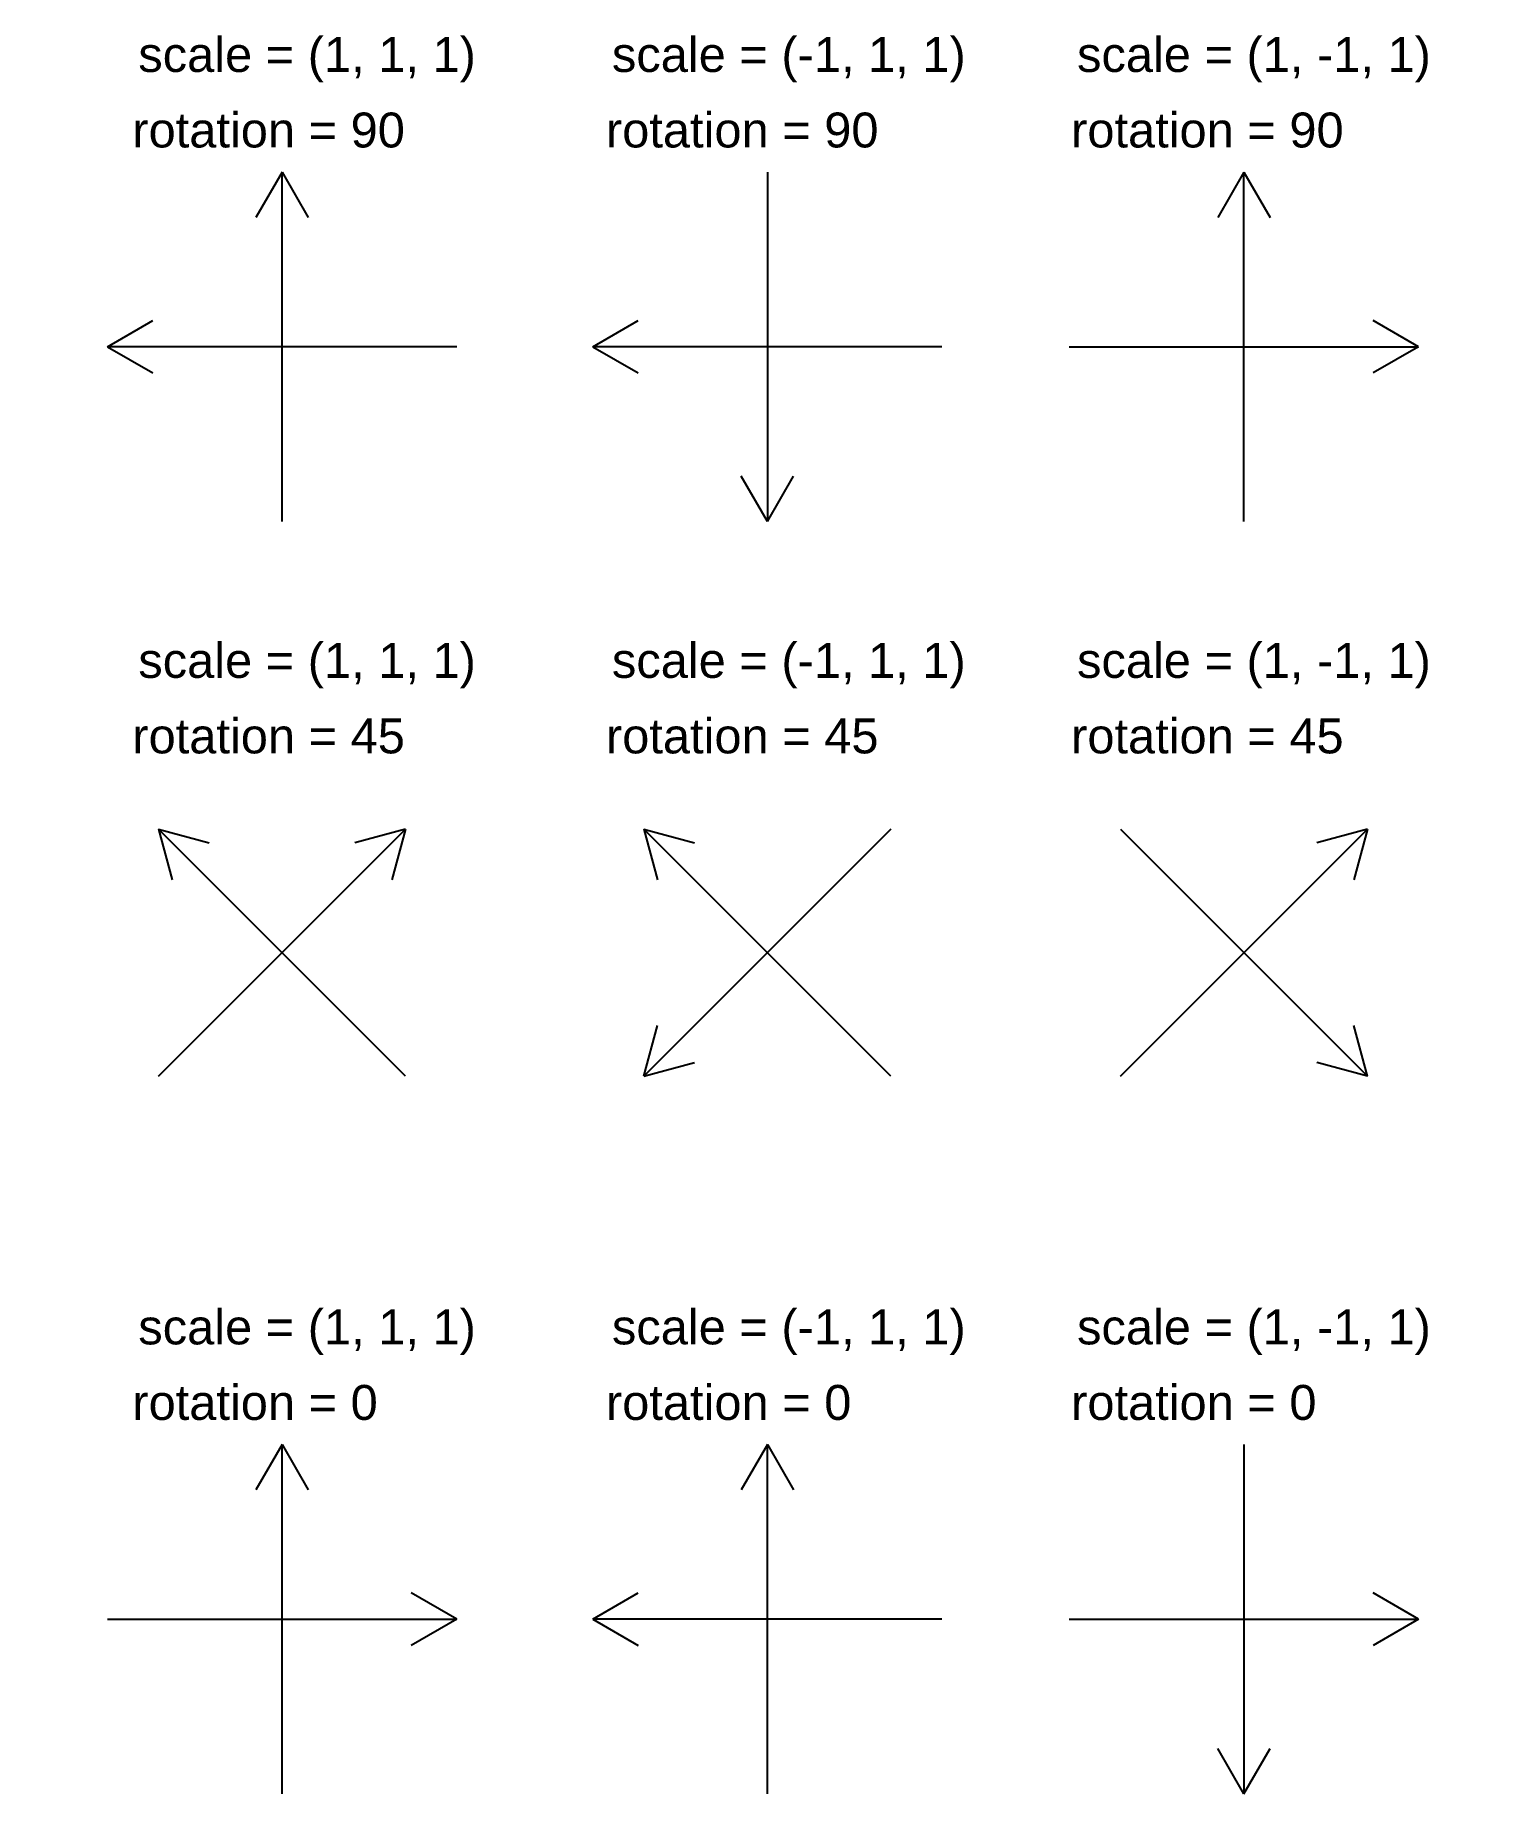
# Model space of a CAD drawing. Header units: metres. Extents: x -0.73 to 3.44, y 1.79 to 6.82.
import ezdxf

# ---------------------------------------------------------------- set-up
doc = ezdxf.new("R2010")
doc.units = ezdxf.units.M
doc.styles.get("Standard").update_dxf_attribs({"font": 'arial.ttf'})

# ---------------------------------------------------------------- blocks, each defined once
blk = doc.blocks.new('arrows')
at = {"color": 3}
for p, q in [((0, 0.5), (-0.075, 0.3701)), ((0, -0.5), (0, 0.5)), ((0, 0.5), (0.075, 0.3701))]:
    blk.add_line(p, q, dxfattribs=at)
at = {"color": 1}
for p, q in [((0.5, 0), (0.3701, 0.075)), ((-0.5, 0), (0.5, 0)), ((0.5, 0), (0.3701, -0.075))]:
    blk.add_line(p, q, dxfattribs=at)

msp = doc.modelspace()

# ---------------------------------------------------------------- block references
for p, rotation in [((-0.0216, 5.9297), 90), ((-0.0216, 4.1948), 45)]:
    msp.add_blockref('arrows', p, dxfattribs=dict(rotation=rotation))
at = {"xscale": -1}
for p, rotation in [((1.368, 5.9297), 90), ((1.368, 4.1948), 45)]:
    msp.add_blockref('arrows', p, dxfattribs=dict(at, rotation=rotation))
at = {"yscale": -1}
for p, rotation in [((2.7328, 5.9297), 90), ((2.7328, 4.1948), 45)]:
    msp.add_blockref('arrows', p, dxfattribs=dict(at, rotation=rotation))
msp.add_blockref('arrows', (-0.0216, 2.2866))
at = {"xscale": -1}
msp.add_blockref('arrows', (1.368, 2.2866), dxfattribs=at)
at = {"yscale": -1}
msp.add_blockref('arrows', (2.7328, 2.2866), dxfattribs=at)

# ---------------------------------------------------------------- texts
for s, p in [('scale = (1, 1, 1)', (-0.4333, 6.7165)), ('scale = (-1, 1, 1)', (0.923, 6.7165)), ('scale = (1, -1, 1)', (2.255, 6.7165)), ('rotation = 90', (-0.4504, 6.5003)), ('rotation = 90', (0.9059, 6.5003)), ('rotation = 90', (2.2379, 6.5003)), ('scale = (1, 1, 1)', (-0.4333, 4.9817)), ('scale = (-1, 1, 1)', (0.923, 4.9817)), ('scale = (1, -1, 1)', (2.255, 4.9817)), ('rotation = 45', (-0.4504, 4.7655)), ('rotation = 45', (0.9059, 4.7655)), ('rotation = 45', (2.2379, 4.7655)), ('scale = (1, 1, 1)', (-0.4333, 3.0734)), ('scale = (-1, 1, 1)', (0.923, 3.0734)), ('scale = (1, -1, 1)', (2.255, 3.0734)), ('rotation = 0', (-0.4504, 2.8572)), ('rotation = 0', (0.9059, 2.8572)), ('rotation = 0', (2.2379, 2.8572))]:
    msp.add_text(s, height=0.1).set_placement(p)

doc.saveas('drawing.dxf')
